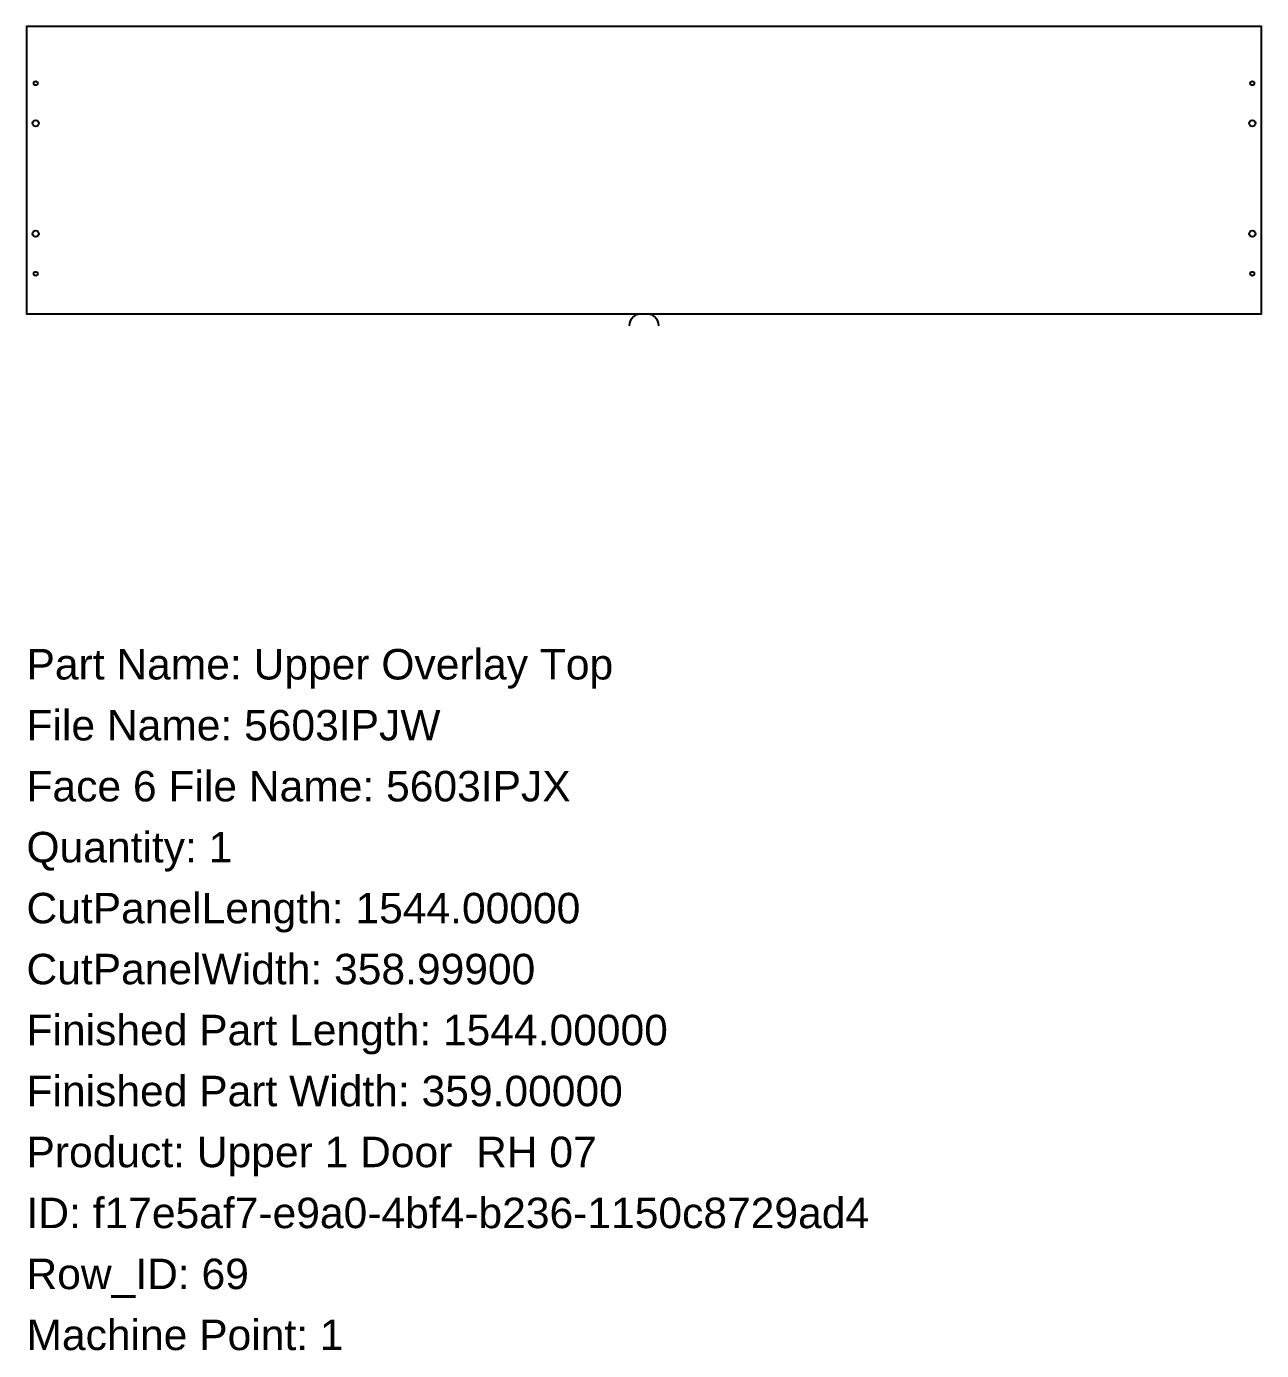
# Model space of a CAD drawing. Header units: inches. Extents: x 0 to 159254, y -1296 to 458.
# Drawn here: x 74123 to 75667, y -1296 to 359 of the extents above; entities that cross this region are included whole.
import ezdxf

# ---------------------------------------------------------------- set-up
doc = ezdxf.new("R2010")
doc.units = ezdxf.units.IN
doc.header["$MEASUREMENT"] = 0
for name, color, linetype in [('BORDER_Z23P0RT1001', 7, 'Continuous'), ('NESTTEXT', 1, 'Continuous'), ('VBORE_Z12P0', 3, 'Continuous'), ('VBORE_Z23P0', 3, 'Continuous')]:
    doc.layers.add(name, color=color, linetype=linetype)
doc.styles.get("Standard").update_dxf_attribs({"font": 'arial.ttf'})

msp = doc.modelspace()

# ---------------------------------------------------------------- linework, layer by layer
at = {"layer": 'BORDER_Z23P0RT1001', "color": 2}
msp.add_lwpolyline([(74876.822, -15, -0.414213562), (74891.822, 0), (75666.997, 0), (75666.997, 358.999), (74122.997, 358.999), (74122.997, 0), (74898.172, 0, -0.414213562), (74913.172, -15)], format="xyb", dxfattribs=at)
at = {"layer": 'VBORE_Z12P0', "color": 3}
for centre in [(74134.497, 237.999), (75655.497, 237.999), (74134.497, 99.999), (75655.497, 99.999)]:
    msp.add_circle(centre, 4, dxfattribs=at)
at = {"layer": 'VBORE_Z23P0', "color": 3}
for centre in [(74134.497, 287.999), (75655.497, 287.999), (74134.497, 49.999), (75655.497, 49.999)]:
    msp.add_circle(centre, 2.5, dxfattribs=at)

# ---------------------------------------------------------------- texts
at = {"layer": 'NESTTEXT', "color": 1}
for s, p in [('Part Name: Upper Overlay Top', (74122.997, -457.2)), ('File Name: 5603IPJW', (74122.997, -533.4)), ('Face 6 File Name: 5603IPJX', (74122.997, -609.6)), ('Quantity: 1', (74122.997, -685.8)), ('CutPanelLength: 1544.00000', (74122.997, -762)), ('CutPanelWidth: 358.99900', (74122.997, -838.2)), ('Finished Part Length: 1544.00000', (74122.997, -914.4)), ('Finished Part Width: 359.00000', (74122.997, -990.6)), ('Product: Upper 1 Door  RH 07', (74122.997, -1066.8)), ('ID: f17e5af7-e9a0-4bf4-b236-1150c8729ad4', (74122.997, -1143)), ('Row_ID: 69', (74122.997, -1219.2)), ('Machine Point: 1', (74122.997, -1295.4))]:
    msp.add_text(s, height=38.1, dxfattribs=at).set_placement(p)

doc.saveas('drawing.dxf')
